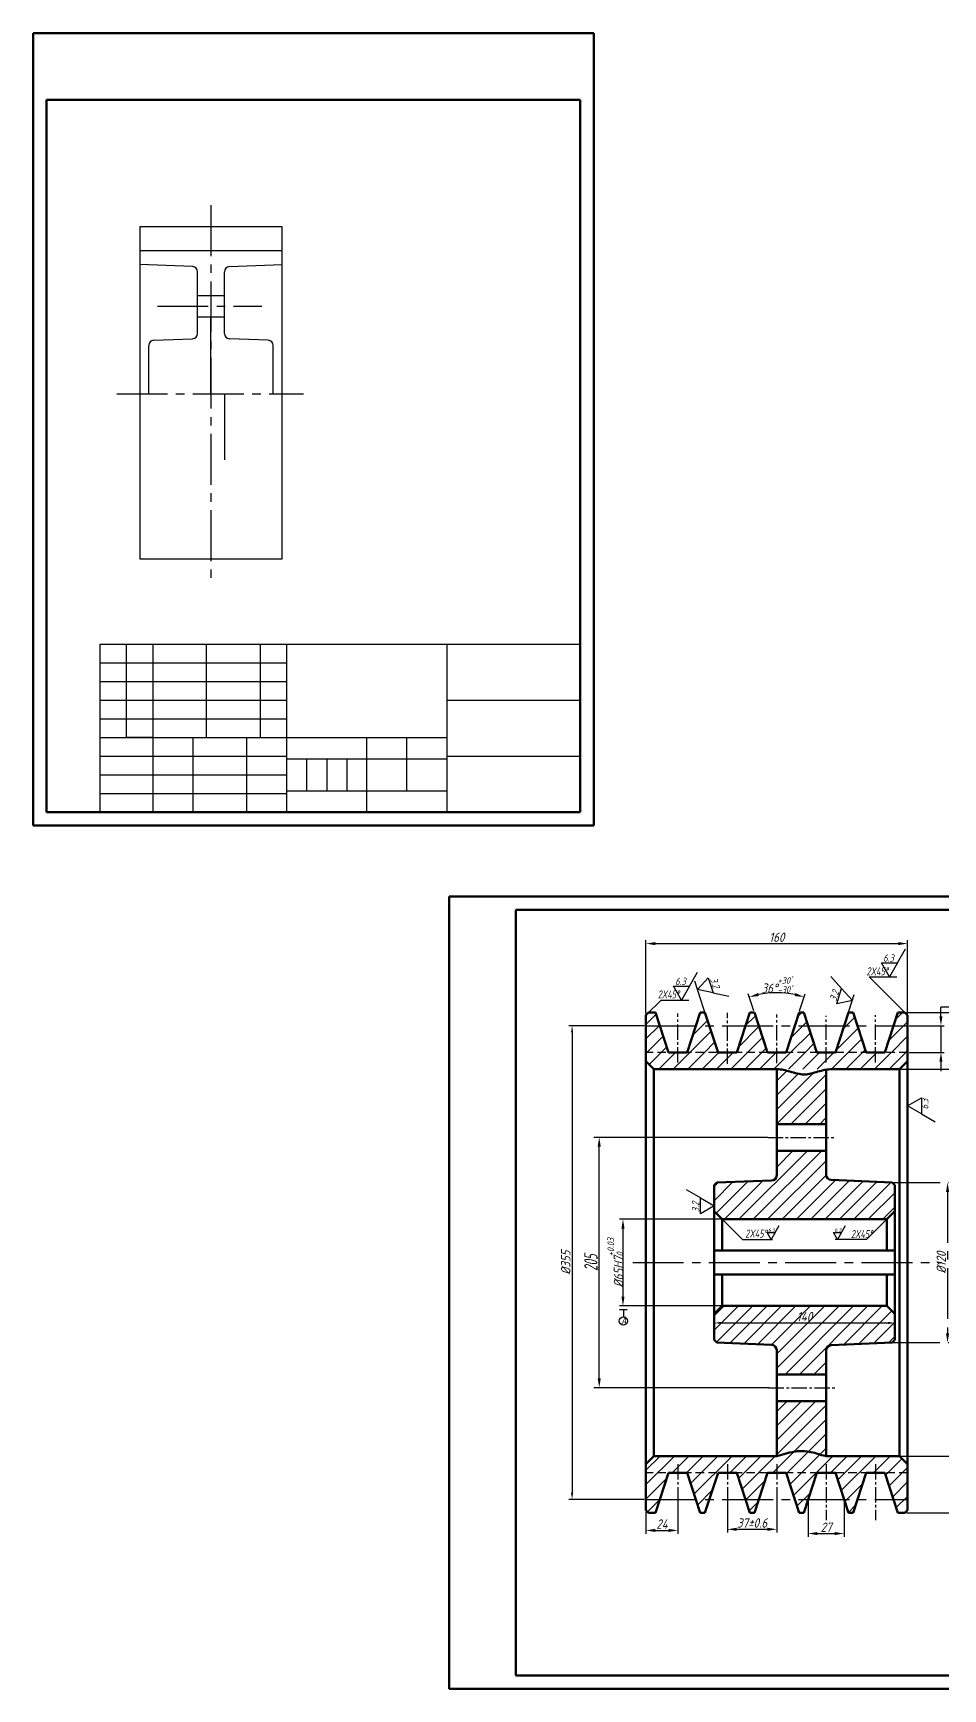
# Model space of a CAD drawing. Header units: millimetres. Extents: x 5602970 to 5603820, y 2495801 to 2496422.
# Drawn here: x 5602970 to 5603311, y 2495801 to 2496422 of the extents above; entities that cross this region are included whole.
import ezdxf

# ---------------------------------------------------------------- set-up
doc = ezdxf.new("R2010")
doc.units = ezdxf.units.MM
doc.linetypes.add('CENTER2', pattern=[28.575, 19.05, -3.175, 3.175, -3.175])
doc.linetypes.add('HIDDEN2', pattern=[4.7625, 3.175, -1.5875])
for name, color, linetype in [('中心线', 7, 'CENTER2'), ('图层1', 7, 'HIDDEN2'), ('点画线', 7, 'CENTER2'), ('细实线', 7, 'Continuous')]:
    doc.layers.add(name, color=color, linetype=linetype)
doc.layers.add('粗实线', color=7, linetype='Continuous', lineweight=50)
doc.styles.get("Standard").update_dxf_attribs({"font": 'arial.ttf'})
doc.styles.add('字母和数字', font='gbeitc.shx', dxfattribs={"width": 0.7, "height": 3})
doc.styles.add('工程字画图', font='gbeitc.shx', dxfattribs={"height": 3.5})
doc.styles.add('数字', font='gbeitc.shx')
doc.dimstyles.new('ISO-25', dxfattribs={"dimtxt": 2.5, "dimasz": 2.5, "dimexe": 1.25, "dimexo": 0.625, "dimtad": 1, "dimtxsty": 'Standard', "dimcen": 2.5, "dimadec": 0, "dimazin": 0, "dimtfac": 1, "dimtmove": 0, "dimatfit": 3, "dimfxl": 1, "dimarcsym": 0})
doc.dimstyles.new('标注样式1', dxfattribs={"dimtxt": 3.5, "dimasz": 3.5, "dimexe": 1.25, "dimexo": 0.625, "dimtad": 1, "dimtoh": 1, "dimdsep": 46, "dimtxsty": '数字', "dimcen": 2.5, "dimadec": 0, "dimazin": 0, "dimtfac": 1, "dimtmove": 1, "dimatfit": 0, "dimfxl": 1, "dimarcsym": 0})
doc.dimstyles.new('直线', dxfattribs={"dimtxt": 5, "dimasz": 3.5, "dimexe": 2, "dimexo": 0, "dimtad": 1, "dimtxsty": '字母和数字', "dimcen": 2.5, "dimadec": 0, "dimazin": 0, "dimtfac": 1, "dimtmove": 0, "dimatfit": 3, "dimfxl": 1, "dimarcsym": 0})

# ---------------------------------------------------------------- blocks, each defined once
blk = doc.blocks.new('*D5')
at = {"layer": 'Defpoints', "color": 0, "transparency": 16777216}
for p in [(5603199.29, 2496049.99), (5603171.61, 2495872.49), (5603199.29, 2495872.49)]:
    blk.add_point(p, dxfattribs=at)
at = {"layer": '细实线', "color": 0, "lineweight": -2, "transparency": 16777216}
for p, q in [((5603198.66, 2496049.99), (5603170.36, 2496049.99)), ((5603171.61, 2496047.49), (5603171.61, 2495874.99)), ((5603198.66, 2495872.49), (5603170.36, 2495872.49))]:
    blk.add_line(p, q, dxfattribs=at)
at = {"layer": '细实线', "color": 0, "transparency": 16777216}
for points in [[(5603171.2, 2496047.49), (5603172.03, 2496047.49), (5603171.61, 2496049.99)], [(5603171.2, 2495874.99), (5603172.03, 2495874.99), (5603171.61, 2495872.49)]]:
    blk.add_solid(points, dxfattribs=at)
at = {"layer": '细实线', "color": 0, "transparency": 16777216, "insert": (5603169.24, 2495961.24), "char_height": 3.5, "attachment_point": 5, "rotation": 90, "style": '工程字画图'}
blk.add_mtext('%%C355', dxfattribs=at)
blk = doc.blocks.new('*D6')
at = {"layer": 'Defpoints', "color": 0, "transparency": 16777216}
for p in [(5603292.52, 2495938.61), (5603224.88, 2495932.24), (5603292.52, 2495932.24)]:
    blk.add_point(p, dxfattribs=at)
at = {"layer": '细实线', "color": 0, "lineweight": -2, "transparency": 16777216}
for p, q in [((5603224.88, 2495932.86), (5603224.88, 2495939.86)), ((5603292.52, 2495932.86), (5603292.52, 2495939.86)), ((5603227.38, 2495938.61), (5603290.02, 2495938.61))]:
    blk.add_line(p, q, dxfattribs=at)
at = {"layer": '细实线', "color": 0, "transparency": 16777216}
for points in [[(5603227.38, 2495939.03), (5603227.38, 2495938.2), (5603224.88, 2495938.61)], [(5603290.02, 2495939.03), (5603290.02, 2495938.2), (5603292.52, 2495938.61)]]:
    blk.add_solid(points, dxfattribs=at)
at = {"layer": '细实线', "color": 0, "transparency": 16777216, "insert": (5603258.7, 2495940.99), "char_height": 3.5, "attachment_point": 5, "style": '工程字画图'}
blk.add_mtext('140', dxfattribs=at)
blk = doc.blocks.new('*D7')
at = {"layer": 'Defpoints', "color": 0, "transparency": 16777216}
for p in [(5603211.29, 2495872.49), (5603199.29, 2495868.49), (5603211.29, 2495860.86)]:
    blk.add_point(p, dxfattribs=at)
at = {"layer": '中心线', "color": 0, "lineweight": -2, "transparency": 16777216}
for p, q in [((5603211.29, 2495871.86), (5603211.29, 2495859.61)), ((5603199.29, 2495867.86), (5603199.29, 2495859.61)), ((5603202.79, 2495860.86), (5603207.79, 2495860.86))]:
    blk.add_line(p, q, dxfattribs=at)
at = {"layer": '中心线', "color": 0, "transparency": 16777216}
for points in [[(5603202.79, 2495861.44), (5603202.79, 2495860.28), (5603199.29, 2495860.86)], [(5603207.79, 2495861.44), (5603207.79, 2495860.28), (5603211.29, 2495860.86)]]:
    blk.add_solid(points, dxfattribs=at)
at = {"layer": '中心线', "color": 0, "transparency": 16777216, "insert": (5603205.29, 2495863.24), "char_height": 3.5, "attachment_point": 5, "style": '数字'}
blk.add_mtext('24', dxfattribs=at)
blk = doc.blocks.new('*D8')
at = {"layer": 'Defpoints', "color": 0, "transparency": 16777216}
for p in [(5603229.79, 2495872.49), (5603248.29, 2495872.49), (5603248.29, 2495861.27)]:
    blk.add_point(p, dxfattribs=at)
at = {"layer": '中心线', "color": 0, "lineweight": -2, "transparency": 16777216}
for p, q in [((5603229.79, 2495871.86), (5603229.79, 2495860.02)), ((5603248.29, 2495871.86), (5603248.29, 2495860.02)), ((5603233.29, 2495861.27), (5603244.79, 2495861.27))]:
    blk.add_line(p, q, dxfattribs=at)
at = {"layer": '中心线', "color": 0, "transparency": 16777216}
for points in [[(5603233.29, 2495861.86), (5603233.29, 2495860.69), (5603229.79, 2495861.27)], [(5603244.79, 2495861.86), (5603244.79, 2495860.69), (5603248.29, 2495861.27)]]:
    blk.add_solid(points, dxfattribs=at)
at = {"layer": '中心线', "color": 0, "transparency": 16777216, "insert": (5603239.04, 2495863.65), "char_height": 3.5, "attachment_point": 5, "style": '数字'}
blk.add_mtext('37±0.6', dxfattribs=at)
blk = doc.blocks.new('*D9')
at = {"layer": 'Defpoints', "color": 0, "transparency": 16777216}
for p in [(5603260.04, 2495872.49), (5603273.54, 2495872.49), (5603273.54, 2495859.68)]:
    blk.add_point(p, dxfattribs=at)
at = {"layer": '中心线', "color": 0, "lineweight": -2, "transparency": 16777216}
for p, q in [((5603260.04, 2495871.86), (5603260.04, 2495858.43)), ((5603273.54, 2495871.86), (5603273.54, 2495858.43)), ((5603263.54, 2495859.68), (5603270.04, 2495859.68))]:
    blk.add_line(p, q, dxfattribs=at)
at = {"layer": '中心线', "color": 0, "transparency": 16777216}
for points in [[(5603263.54, 2495860.27), (5603263.54, 2495859.1), (5603260.04, 2495859.68)], [(5603270.04, 2495860.27), (5603270.04, 2495859.1), (5603273.54, 2495859.68)]]:
    blk.add_solid(points, dxfattribs=at)
at = {"layer": '中心线', "color": 0, "transparency": 16777216, "insert": (5603266.79, 2495862.06), "char_height": 3.5, "attachment_point": 5, "style": '数字'}
blk.add_mtext('27', dxfattribs=at)
blk = doc.blocks.new('*D10')
at = {"layer": 'Defpoints', "color": 0, "transparency": 16777216}
for p in [(5603232.84, 2495977.49), (5603190.68, 2495944.99), (5603231.34, 2495944.99)]:
    blk.add_point(p, dxfattribs=at)
at = {"layer": '细实线', "color": 0, "lineweight": -2, "transparency": 16777216}
for p, q in [((5603232.22, 2495977.49), (5603189.43, 2495977.49)), ((5603190.68, 2495973.99), (5603190.68, 2495948.49)), ((5603230.72, 2495944.99), (5603189.43, 2495944.99))]:
    blk.add_line(p, q, dxfattribs=at)
at = {"layer": '细实线', "color": 0, "transparency": 16777216}
for points in [[(5603190.1, 2495973.99), (5603191.27, 2495973.99), (5603190.68, 2495977.49)], [(5603190.1, 2495948.49), (5603191.27, 2495948.49), (5603190.68, 2495944.99)]]:
    blk.add_solid(points, dxfattribs=at)
at = {"layer": '细实线', "color": 0, "transparency": 16777216, "insert": (5603187.81, 2495961.24), "char_height": 3.5, "attachment_point": 5, "rotation": 90, "style": '工程字画图'}
blk.add_mtext('%%C65H7{\\H0.7x;\\S+0.03^ 0;}', dxfattribs=at)
blk = doc.blocks.new('*D11')
at = {"layer": 'Defpoints', "color": 0, "transparency": 16777216}
for p in [(5603289.82, 2495991.24), (5603289.71, 2495931.24), (5603312.29, 2495931.24)]:
    blk.add_point(p, dxfattribs=at)
at = {"layer": '中心线', "color": 0, "lineweight": -2, "transparency": 16777216}
for p, q in [((5603290.44, 2495991.24), (5603313.54, 2495991.24)), ((5603312.29, 2495987.74), (5603312.29, 2495934.74)), ((5603290.33, 2495931.24), (5603313.54, 2495931.24))]:
    blk.add_line(p, q, dxfattribs=at)
at = {"layer": '中心线', "color": 0, "transparency": 16777216}
for points in [[(5603311.71, 2495987.74), (5603312.88, 2495987.74), (5603312.29, 2495991.24)], [(5603311.71, 2495934.74), (5603312.88, 2495934.74), (5603312.29, 2495931.24)]]:
    blk.add_solid(points, dxfattribs=at)
at = {"layer": '中心线', "color": 0, "transparency": 16777216, "insert": (5603309.92, 2495961.24), "char_height": 3.5, "attachment_point": 5, "rotation": 90, "style": '数字'}
blk.add_mtext('%%C120', dxfattribs=at)
blk = doc.blocks.new('*D12')
at = {"layer": 'Defpoints', "color": 0, "transparency": 16777216}
for p in [(5603293.24, 2496033.74), (5603323.49, 2496033.74), (5603291.01, 2495888.74)]:
    blk.add_point(p, dxfattribs=at)
at = {"layer": '细实线', "color": 0, "lineweight": -2, "transparency": 16777216}
for p, q in [((5603293.86, 2496033.74), (5603324.74, 2496033.74)), ((5603323.49, 2495892.24), (5603323.49, 2496030.24)), ((5603291.63, 2495888.74), (5603324.74, 2495888.74))]:
    blk.add_line(p, q, dxfattribs=at)
at = {"layer": '细实线', "color": 0, "transparency": 16777216}
for points in [[(5603322.91, 2496030.24), (5603324.08, 2496030.24), (5603323.49, 2496033.74)], [(5603322.91, 2495892.24), (5603324.08, 2495892.24), (5603323.49, 2495888.74)]]:
    blk.add_solid(points, dxfattribs=at)
at = {"layer": '细实线', "color": 0, "transparency": 16777216, "insert": (5603321.12, 2495961.24), "char_height": 3.5, "attachment_point": 5, "rotation": 90, "style": '数字'}
blk.add_mtext('%%C291', dxfattribs=at)
blk = doc.blocks.new('*D13')
at = {"layer": 'Defpoints', "color": 0, "transparency": 16777216}
for p in [(5603296.29, 2496054.99), (5603296.29, 2495867.49), (5603337.07, 2495867.49)]:
    blk.add_point(p, dxfattribs=at)
at = {"layer": '细实线', "color": 0, "lineweight": -2, "transparency": 16777216}
for p, q in [((5603296.91, 2496054.99), (5603338.32, 2496054.99)), ((5603337.07, 2496051.49), (5603337.07, 2495870.99)), ((5603296.91, 2495867.49), (5603338.32, 2495867.49))]:
    blk.add_line(p, q, dxfattribs=at)
at = {"layer": '细实线', "color": 0, "transparency": 16777216}
for points in [[(5603336.49, 2496051.49), (5603337.65, 2496051.49), (5603337.07, 2496054.99)], [(5603336.49, 2495870.99), (5603337.65, 2495870.99), (5603337.07, 2495867.49)]]:
    blk.add_solid(points, dxfattribs=at)
at = {"layer": '细实线', "color": 0, "transparency": 16777216, "insert": (5603334.69, 2495961.24), "char_height": 3.5, "attachment_point": 5, "rotation": 90, "style": '数字'}
blk.add_mtext('%%C373', dxfattribs=at)
blk = doc.blocks.new('*D14')
at = {"layer": 'Defpoints', "color": 0, "transparency": 16777216}
for p in [(5603297.29, 2496080.79), (5603199.29, 2496053.99), (5603297.29, 2496053.99)]:
    blk.add_point(p, dxfattribs=at)
at = {"layer": '细实线', "color": 0, "lineweight": -2, "transparency": 16777216}
for p, q in [((5603199.29, 2496054.61), (5603199.29, 2496082.04)), ((5603202.79, 2496080.79), (5603293.79, 2496080.79)), ((5603297.29, 2496054.61), (5603297.29, 2496082.04))]:
    blk.add_line(p, q, dxfattribs=at)
at = {"layer": '细实线', "color": 0, "transparency": 16777216}
for points in [[(5603202.79, 2496081.37), (5603202.79, 2496080.21), (5603199.29, 2496080.79)], [(5603293.79, 2496081.37), (5603293.79, 2496080.21), (5603297.29, 2496080.79)]]:
    blk.add_solid(points, dxfattribs=at)
at = {"layer": '细实线', "color": 0, "transparency": 16777216, "insert": (5603248.29, 2496083.17), "char_height": 3.5, "attachment_point": 5, "style": '数字'}
blk.add_mtext('160', dxfattribs=at)
blk = doc.blocks.new('*D15')
at = {"layer": 'Defpoints', "color": 0, "transparency": 16777216}
for p in [(5603244.82, 2496062.22), (5603239.91, 2496054.99), (5603256.66, 2496054.99), (5603244.79, 2496039.99), (5603251.79, 2496039.99)]:
    blk.add_point(p, dxfattribs=at)
at = {"layer": '细实线', "color": 0, "lineweight": -2, "transparency": 16777216}
for p, q in [((5603239.72, 2496055.58), (5603237.65, 2496061.97)), ((5603256.86, 2496055.58), (5603258.93, 2496061.97))]:
    blk.add_line(p, q, dxfattribs=at)
blk.add_arc((5603248.29, 2496029.21), 33.19, 78.04714, 101.95286, dxfattribs=at)
at = {"layer": '细实线', "color": 0, "transparency": 16777216}
for points in [[(5603241.56, 2496061.12), (5603241.26, 2496062.25), (5603238.03, 2496060.78)], [(5603255.31, 2496062.25), (5603255.01, 2496061.12), (5603258.54, 2496060.78)]]:
    blk.add_solid(points, dxfattribs=at)
at = {"layer": '细实线', "color": 0, "transparency": 16777216, "insert": (5603248.29, 2496065.28), "char_height": 3.5, "attachment_point": 5, "style": '数字'}
blk.add_mtext("36°{\\H0.7x;\\S+30'^ -30';}", dxfattribs=at)
blk = doc.blocks.new('*D16')
at = {"layer": 'Defpoints', "color": 0, "transparency": 16777216}
for p in [(5603297.29, 2496049.99), (5603297.29, 2496039.99), (5603309.81, 2496039.99)]:
    blk.add_point(p, dxfattribs=at)
at = {"layer": '细实线', "color": 0, "lineweight": -2, "transparency": 16777216}
for p, q in [((5603309.81, 2496053.49), (5603309.81, 2496056.99)), ((5603318.21, 2496056.99), (5603309.81, 2496056.99)), ((5603297.91, 2496049.99), (5603311.06, 2496049.99)), ((5603309.81, 2496049.99), (5603309.81, 2496039.99)), ((5603297.91, 2496039.99), (5603311.06, 2496039.99)), ((5603309.81, 2496036.49), (5603309.81, 2496032.99))]:
    blk.add_line(p, q, dxfattribs=at)
at = {"layer": '细实线', "color": 0, "transparency": 16777216}
for points in [[(5603309.23, 2496053.49), (5603310.39, 2496053.49), (5603309.81, 2496049.99)], [(5603309.23, 2496036.49), (5603310.39, 2496036.49), (5603309.81, 2496039.99)]]:
    blk.add_solid(points, dxfattribs=at)
at = {"layer": '细实线', "color": 0, "transparency": 16777216, "insert": (5603315.76, 2496059.36), "char_height": 3.5, "attachment_point": 5, "style": '数字'}
blk.add_mtext('20', dxfattribs=at)
blk = doc.blocks.new('*D22')
at = {"layer": 'Defpoints', "color": 0, "transparency": 16777216}
for p in [(5603181.79, 2496008.14), (5603244.92, 2496008.14), (5603245.27, 2495914.34)]:
    blk.add_point(p, dxfattribs=at)
at = {"layer": '细实线', "color": 0, "lineweight": -2, "transparency": 16777216}
for p, q in [((5603244.92, 2496008.14), (5603179.79, 2496008.14)), ((5603181.79, 2495917.84), (5603181.79, 2496004.64)), ((5603245.27, 2495914.34), (5603179.79, 2495914.34))]:
    blk.add_line(p, q, dxfattribs=at)
at = {"layer": '细实线', "color": 0, "transparency": 16777216}
for points in [[(5603181.2, 2496004.64), (5603182.37, 2496004.64), (5603181.79, 2496008.14)], [(5603181.2, 2495917.84), (5603182.37, 2495917.84), (5603181.79, 2495914.34)]]:
    blk.add_solid(points, dxfattribs=at)
at = {"layer": '细实线', "color": 0, "transparency": 16777216, "insert": (5603178.66, 2495961.24), "char_height": 3, "attachment_point": 5, "rotation": 90, "style": '字母和数字'}
blk.add_mtext('{\\H1.66667x;205}', dxfattribs=at)

msp = doc.modelspace()

# ---------------------------------------------------------------- hatches: boundary and pattern name
at = {"layer": '细实线'}
h = msp.add_hatch(dxfattribs=at)
h.set_pattern_fill('ANSI31', color=256, scale=1.2)
h.paths.add_polyline_path([(5603204.539, 2496049.988), (5603199.289, 2496049.988), (5603199.289, 2496039.988), (5603207.787, 2496039.988)])
h.paths.add_polyline_path([(5603223.039, 2496049.988), (5603218.039, 2496049.988), (5603214.79, 2496039.988), (5603226.287, 2496039.988)])
h.paths.add_polyline_path([(5603241.539, 2496049.988), (5603236.539, 2496049.988), (5603233.29, 2496039.988), (5603244.787, 2496039.988)])
h.paths.add_polyline_path([(5603260.039, 2496049.988), (5603255.039, 2496049.988), (5603251.79, 2496039.988), (5603263.287, 2496039.988)])
h.paths.add_polyline_path([(5603278.539, 2496049.988), (5603273.539, 2496049.988), (5603270.29, 2496039.988), (5603281.787, 2496039.988)])
h.paths.add_polyline_path([(5603297.289, 2496049.988), (5603292.039, 2496049.988), (5603288.79, 2496039.988), (5603297.289, 2496039.988)])
h.paths.add_polyline_path([(5603297.289, 2496053.988), (5603296.289, 2496054.988), (5603293.663, 2496054.988), (5603292.039, 2496049.988), (5603297.289, 2496049.988)])
h.paths.add_polyline_path([(5603276.914, 2496054.988), (5603275.163, 2496054.988), (5603273.539, 2496049.988), (5603278.539, 2496049.988)])
h.paths.add_polyline_path([(5603258.414, 2496054.988), (5603256.663, 2496054.988), (5603255.039, 2496049.988), (5603260.039, 2496049.988)])
h.paths.add_polyline_path([(5603239.914, 2496054.988), (5603238.163, 2496054.988), (5603236.539, 2496049.988), (5603241.539, 2496049.988)])
h.paths.add_polyline_path([(5603221.414, 2496054.988), (5603219.663, 2496054.988), (5603218.039, 2496049.988), (5603223.039, 2496049.988)])
h.paths.add_polyline_path([(5603202.914, 2496054.988), (5603200.289, 2496054.988), (5603199.289, 2496053.988), (5603199.289, 2496049.988), (5603204.539, 2496049.988)])
h = msp.add_hatch(dxfattribs=at)
h.set_pattern_fill('ANSI31', color=256, scale=1.2)
edge = h.paths.add_edge_path()
edge.add_line((5603199.289, 2496039.988), (5603199.289, 2496036.738))
edge.add_line((5603199.289, 2496036.738), (5603202.289, 2496033.738))
edge.add_line((5603202.289, 2496033.738), (5603239.044, 2496033.738))
edge.add_line((5603239.044, 2496033.738), (5603247.112, 2496033.738))
edge.add_spline(control_points=[(5603247.112, 2496033.738), (5603247.505, 2496033.744), (5603249.58, 2496033.777), (5603253.395, 2496032.852), (5603258.547, 2496031.134), (5603263.784, 2496032.955), (5603267.241, 2496033.695), (5603269.048, 2496033.732), (5603269.048, 2496033.732)], knot_values=[0, 0, 0, 0, 1.1770065, 6.2145415, 11.7489677, 16.8931521, 22.3230903, 22.3230903, 22.3230903, 22.3230903, 22.3230903], degree=3, periodic=0)
edge.add_line((5603248.153, 2496033.738), (5603248.289, 2496033.738))
edge.add_line((5603248.289, 2496033.738), (5603248.289, 2496033.736))
edge.add_spline(control_points=[(5603247.112, 2496033.738), (5603247.505, 2496033.744), (5603249.58, 2496033.777), (5603253.395, 2496032.852), (5603258.547, 2496031.134), (5603263.784, 2496032.955), (5603267.241, 2496033.695), (5603269.048, 2496033.732), (5603269.048, 2496033.732)], knot_values=[0, 0, 0, 0, 1.1770065, 6.2145415, 11.7489677, 16.8931521, 22.3230903, 22.3230903, 22.3230903, 22.3230903, 22.3230903], degree=3, periodic=0)
edge.add_spline(control_points=[(5603269.048, 2496033.732), (5603269.341, 2496033.738), (5603269.634, 2496033.735), (5603269.928, 2496033.732)], knot_values=[22.3230903, 22.3230903, 22.3230903, 22.3230903, 23.2030849, 23.2030849, 23.2030849, 23.2030849], degree=3, periodic=0)
edge.add_line((5603269.928, 2496033.732), (5603294.283, 2496033.732))
edge.add_line((5603294.283, 2496033.732), (5603297.289, 2496036.738))
edge.add_line((5603297.289, 2496036.738), (5603297.289, 2496039.988))
edge.add_line((5603297.289, 2496039.988), (5603199.289, 2496039.988))
edge = h.paths.add_edge_path()
edge.add_spline(control_points=[(5603269.928, 2496033.732), (5603269.634, 2496033.735), (5603267.529, 2496033.756), (5603263.784, 2496032.955), (5603258.547, 2496031.134), (5603253.395, 2496032.852), (5603249.58, 2496033.777), (5603247.505, 2496033.744), (5603247.112, 2496033.738)], knot_values=[0, 0, 0, 0, 0.8799946, 6.3099327, 11.4541172, 16.9885434, 22.0260783, 23.2030849, 23.2030849, 23.2030849, 23.2030849], degree=3, periodic=0)
edge.add_line((5603248.289, 2496033.735), (5603248.289, 2496013.141))
edge.add_line((5603248.289, 2496013.141), (5603266.789, 2496013.141))
edge.add_line((5603266.789, 2496013.141), (5603266.789, 2496033.518))
h.paths.add_polyline_path([(5603292.523, 2495990.238), (5603291.523, 2495991.238), (5603268.709, 2495992.245, -0.4025551), (5603266.789, 2495994.243), (5603266.789, 2496003.141), (5603248.289, 2496003.141), (5603248.289, 2495993.942, -0.4041638), (5603246.357, 2495991.943), (5603225.881, 2495991.238), (5603224.881, 2495990.238), (5603224.881, 2495980.488), (5603227.881, 2495977.488), (5603289.523, 2495977.488), (5603292.523, 2495980.488)])
edge = h.paths.add_edge_path()
edge.add_line((5603266.789, 2495909.336), (5603248.289, 2495909.336))
edge.add_line((5603248.289, 2495909.336), (5603248.289, 2495888.743))
edge.add_spline(control_points=[(5603248.289, 2495888.743), (5603249.497, 2495888.875), (5603252.479, 2495890.041), (5603257.537, 2495890.894), (5603262.601, 2495890.065), (5603265.575, 2495888.841), (5603266.789, 2495888.744)], knot_values=[2.2678101, 2.2678101, 2.2678101, 2.2678101, 5.9493581, 11.7100192, 17.4706804, 21.1517882, 21.1517882, 21.1517882, 21.1517882], degree=3, periodic=0)
edge.add_line((5603266.789, 2495888.744), (5603266.789, 2495909.336))
h.paths.add_polyline_path([(5603292.523, 2495941.988), (5603289.523, 2495944.988), (5603227.881, 2495944.988), (5603224.881, 2495941.988), (5603224.881, 2495932.238), (5603225.881, 2495931.238), (5603246.366, 2495930.442, -0.402887), (5603248.289, 2495928.444), (5603248.289, 2495919.336), (5603266.789, 2495919.336), (5603266.789, 2495928.233, -0.40016), (5603268.692, 2495930.231), (5603291.523, 2495931.238), (5603292.523, 2495932.238)])
h.paths.add_polyline_path([(5603255.421, 2495938.509), (5603261.983, 2495938.509), (5603261.983, 2495942.884), (5603255.421, 2495942.884)], flags=24)
h = msp.add_hatch(dxfattribs=at)
h.set_pattern_fill('ANSI31', color=256, scale=1.2)
edge = h.paths.add_edge_path()
edge.add_line((5603294.289, 2495888.739), (5603268.192, 2495888.745))
edge.add_spline(control_points=[(5603268.192, 2495888.745), (5603267.721, 2495888.726), (5603266.017, 2495888.659), (5603262.601, 2495890.065), (5603257.537, 2495890.894), (5603252.479, 2495890.041), (5603249.497, 2495888.875), (5603248.289, 2495888.743)], knot_values=[2.2678101, 2.2678101, 2.2678101, 2.2678101, 3.6708525, 7.3519604, 13.1126215, 18.8732827, 22.5548307, 22.5548307, 22.5548307, 22.5548307], degree=3, periodic=0)
edge.add_spline(control_points=[(5603248.289, 2495888.743), (5603248.289, 2495888.743), (5603247.97, 2495888.708), (5603247.649, 2495888.695), (5603247.326, 2495888.695)], knot_values=[1.2981624, 1.2981624, 1.2981624, 1.2981624, 1.2981627, 2.2678101, 2.2678101, 2.2678101, 2.2678101], degree=3, periodic=0)
edge.add_line((5603247.326, 2495888.695), (5603202.287, 2495888.736))
edge.add_line((5603202.287, 2495888.736), (5603199.289, 2495885.738))
edge.add_line((5603199.289, 2495885.738), (5603199.289, 2495882.488))
edge.add_line((5603199.289, 2495882.488), (5603297.289, 2495882.488))
edge.add_line((5603297.289, 2495882.488), (5603297.289, 2495885.739))
edge.add_line((5603297.289, 2495885.739), (5603294.289, 2495888.739))
h.paths.add_polyline_path([(5603207.787, 2495882.488), (5603199.289, 2495882.488), (5603199.289, 2495872.488), (5603204.539, 2495872.488)])
h.paths.add_polyline_path([(5603204.539, 2495872.488), (5603199.289, 2495872.488), (5603199.289, 2495868.488), (5603200.289, 2495867.488), (5603202.914, 2495867.488)])
h.paths.add_polyline_path([(5603226.287, 2495882.488), (5603214.79, 2495882.488), (5603218.039, 2495872.488), (5603223.039, 2495872.488)])
h.paths.add_polyline_path([(5603223.039, 2495872.488), (5603218.039, 2495872.488), (5603219.663, 2495867.488), (5603221.414, 2495867.488)])
h.paths.add_polyline_path([(5603244.787, 2495882.488), (5603233.29, 2495882.488), (5603236.539, 2495872.488), (5603241.539, 2495872.488)])
h.paths.add_polyline_path([(5603241.539, 2495872.488), (5603236.539, 2495872.488), (5603238.163, 2495867.488), (5603239.914, 2495867.488)])
h.paths.add_polyline_path([(5603263.287, 2495882.488), (5603251.79, 2495882.488), (5603255.039, 2495872.488), (5603260.039, 2495872.488)])
h.paths.add_polyline_path([(5603260.039, 2495872.488), (5603255.039, 2495872.488), (5603256.663, 2495867.488), (5603258.414, 2495867.488)])
h.paths.add_polyline_path([(5603281.787, 2495882.488), (5603270.29, 2495882.488), (5603273.539, 2495872.488), (5603278.539, 2495872.488)])
h.paths.add_polyline_path([(5603278.539, 2495872.488), (5603273.539, 2495872.488), (5603275.163, 2495867.488), (5603276.914, 2495867.488)])
h.paths.add_polyline_path([(5603297.289, 2495882.488), (5603288.79, 2495882.488), (5603292.039, 2495872.488), (5603297.289, 2495872.488)])
h.paths.add_polyline_path([(5603297.289, 2495872.488), (5603292.039, 2495872.488), (5603293.663, 2495867.488), (5603296.289, 2495867.488), (5603297.289, 2495868.488)])

# ---------------------------------------------------------------- linework, layer by layer
at = {"layer": '中心线'}
for p, q in [((5603199.289, 2496049.988), (5603297.289, 2496049.988)), ((5603259.881, 2495992.738), (5603259.881, 2495992.738)), ((5603194.336, 2495961.238), (5603310.113, 2495961.238)), ((5603199.289, 2495872.488), (5603297.289, 2495872.488))]:
    msp.add_line(p, q, dxfattribs=at)
at = {"layer": '图层1'}
for p, q in [((5603297.289, 2496039.988), (5603199.289, 2496039.988)), ((5603297.289, 2495882.488), (5603199.289, 2495882.488))]:
    msp.add_line(p, q, dxfattribs=at)
at = {"layer": '点画线'}
for p, q in [((5603036.341, 2496357.523), (5603036.341, 2496216.142)), ((5603016.255, 2496319.737), (5603055.366, 2496319.737)), ((5603001.004, 2496286.833), (5603071.023, 2496286.833))]:
    msp.add_line(p, q, dxfattribs=at)
at = {"layer": '点画线', "ltscale": 0.3}
for p, q in [((5603211.289, 2496036.2), (5603211.289, 2496054.649)), ((5603229.789, 2496035.718), (5603229.789, 2496054.903)), ((5603248.289, 2496035.959), (5603248.289, 2496054.267)), ((5603266.789, 2496036.2), (5603266.789, 2496053.758)), ((5603285.289, 2496036.2), (5603285.289, 2496054.013)), ((5603244.924, 2496008.141), (5603269.991, 2496008.141)), ((5603245.266, 2495914.336), (5603270.018, 2495914.336)), ((5603211.289, 2495885.67), (5603211.289, 2495864.729)), ((5603229.789, 2495885.67), (5603229.789, 2495864.729)), ((5603248.289, 2495885.67), (5603248.289, 2495864.729)), ((5603266.789, 2495885.67), (5603266.789, 2495864.729)), ((5603285.289, 2495885.67), (5603285.289, 2495864.729))]:
    msp.add_line(p, q, dxfattribs=at)
at = {"layer": '粗实线'}
for p, q in [((5603179.706, 2496422.026), (5602969.706, 2496422.026)), ((5602969.706, 2496422.026), (5602969.706, 2496125.026)), ((5603179.706, 2496125.026), (5603179.706, 2496422.026)), ((5603174.706, 2496397.026), (5602974.706, 2496397.026)), ((5602974.706, 2496397.026), (5602974.706, 2496130.026)), ((5603174.706, 2496130.026), (5603174.706, 2496397.026)), ((5602974.706, 2496130.026), (5603174.706, 2496130.026)), ((5602969.706, 2496125.026), (5603179.706, 2496125.026)), ((5603545.572, 2496098.468), (5603125.572, 2496098.468)), ((5603125.572, 2496098.468), (5603125.572, 2495801.468)), ((5603150.572, 2496093.468), (5603150.572, 2495806.468)), ((5603540.572, 2496093.468), (5603150.572, 2496093.468)), ((5603200.289, 2496054.988), (5603199.289, 2496053.988)), ((5603199.289, 2496053.988), (5603199.289, 2495868.488)), ((5603200.289, 2496054.988), (5603202.914, 2496054.988)), ((5603207.787, 2496039.988), (5603202.914, 2496054.988)), ((5603214.79, 2496039.988), (5603219.663, 2496054.988)), ((5603219.663, 2496054.988), (5603221.414, 2496054.988)), ((5603226.287, 2496039.988), (5603221.414, 2496054.988)), ((5603233.29, 2496039.988), (5603238.163, 2496054.988)), ((5603238.163, 2496054.988), (5603239.914, 2496054.988)), ((5603244.787, 2496039.988), (5603239.914, 2496054.988)), ((5603251.79, 2496039.988), (5603256.663, 2496054.988)), ((5603256.663, 2496054.988), (5603258.414, 2496054.988)), ((5603263.287, 2496039.988), (5603258.414, 2496054.988)), ((5603270.29, 2496039.988), (5603275.163, 2496054.988)), ((5603275.163, 2496054.988), (5603276.914, 2496054.988)), ((5603281.787, 2496039.988), (5603276.914, 2496054.988)), ((5603288.79, 2496039.988), (5603293.663, 2496054.988)), ((5603293.663, 2496054.988), (5603296.289, 2496054.988)), ((5603296.289, 2496054.988), (5603297.289, 2496053.988)), ((5603297.289, 2496053.988), (5603297.289, 2495868.488)), ((5603207.787, 2496039.988), (5603214.79, 2496039.988)), ((5603226.287, 2496039.988), (5603233.29, 2496039.988)), ((5603244.787, 2496039.988), (5603251.79, 2496039.988)), ((5603263.287, 2496039.988), (5603270.29, 2496039.988)), ((5603281.787, 2496039.988), (5603288.79, 2496039.988)), ((5603202.289, 2496033.738), (5603199.289, 2496036.738)), ((5603239.044, 2496033.738), (5603202.289, 2496033.738)), ((5603202.289, 2496033.738), (5603202.289, 2495888.738)), ((5603239.044, 2496033.738), (5603248.289, 2496033.738)), ((5603248.289, 2496033.738), (5603248.289, 2495993.942)), ((5603266.789, 2496033.52), (5603266.789, 2495994.243)), ((5603294.289, 2496033.732), (5603269.048, 2496033.732)), ((5603294.289, 2496033.738), (5603297.289, 2496036.738)), ((5603294.289, 2496033.738), (5603294.289, 2495888.738)), ((5603248.289, 2496013.141), (5603266.789, 2496013.141)), ((5603248.289, 2496003.141), (5603266.789, 2496003.141)), ((5603224.881, 2495990.238), (5603225.881, 2495991.238)), ((5603224.881, 2495990.238), (5603224.881, 2495978.488)), ((5603246.357, 2495991.943), (5603225.881, 2495991.238)), ((5603291.523, 2495991.238), (5603268.709, 2495992.245)), ((5603291.523, 2495991.238), (5603292.523, 2495990.238)), ((5603292.523, 2495978.488), (5603292.523, 2495990.238)), ((5603227.881, 2495977.488), (5603224.881, 2495980.488)), ((5603224.881, 2495978.488), (5603224.881, 2495944.988)), ((5603289.523, 2495977.488), (5603227.881, 2495977.488)), ((5603227.881, 2495977.488), (5603227.881, 2495965.738)), ((5603289.523, 2495977.488), (5603292.523, 2495980.488)), ((5603289.523, 2495977.488), (5603289.523, 2495965.738)), ((5603292.523, 2495978.488), (5603292.523, 2495944.988)), ((5603292.523, 2495965.738), (5603224.881, 2495965.738)), ((5603292.523, 2495956.738), (5603224.881, 2495956.738)), ((5603227.881, 2495944.988), (5603227.881, 2495956.738)), ((5603289.523, 2495944.988), (5603289.523, 2495956.738)), ((5603224.881, 2495944.988), (5603224.881, 2495932.238)), ((5603227.881, 2495944.988), (5603224.881, 2495941.988)), ((5603289.523, 2495944.988), (5603227.881, 2495944.988)), ((5603289.523, 2495944.988), (5603292.523, 2495941.988)), ((5603292.523, 2495944.988), (5603292.523, 2495932.238)), ((5603224.881, 2495932.238), (5603225.881, 2495931.238)), ((5603225.881, 2495931.238), (5603246.366, 2495930.442)), ((5603248.289, 2495888.738), (5603248.289, 2495928.444)), ((5603266.789, 2495888.744), (5603266.789, 2495928.233)), ((5603268.709, 2495930.231), (5603291.523, 2495931.238)), ((5603291.523, 2495931.238), (5603292.523, 2495932.238)), ((5603248.289, 2495919.336), (5603266.789, 2495919.336)), ((5603248.289, 2495909.336), (5603266.789, 2495909.336)), ((5603202.289, 2495888.738), (5603199.289, 2495885.738)), ((5603247.326, 2495888.695), (5603202.287, 2495888.736)), ((5603268.192, 2495888.745), (5603294.289, 2495888.739)), ((5603294.289, 2495888.739), (5603297.289, 2495885.739)), ((5603207.787, 2495882.488), (5603202.914, 2495867.488)), ((5603207.787, 2495882.488), (5603214.79, 2495882.488)), ((5603214.79, 2495882.488), (5603219.663, 2495867.488)), ((5603226.287, 2495882.488), (5603221.414, 2495867.488)), ((5603226.287, 2495882.488), (5603233.29, 2495882.488)), ((5603233.29, 2495882.488), (5603238.163, 2495867.488)), ((5603244.787, 2495882.488), (5603239.914, 2495867.488)), ((5603244.787, 2495882.488), (5603251.79, 2495882.488)), ((5603251.79, 2495882.488), (5603256.663, 2495867.488)), ((5603263.287, 2495882.488), (5603258.414, 2495867.488)), ((5603263.287, 2495882.488), (5603270.29, 2495882.488)), ((5603270.29, 2495882.488), (5603275.163, 2495867.488)), ((5603281.787, 2495882.488), (5603276.914, 2495867.488)), ((5603281.787, 2495882.488), (5603288.79, 2495882.488)), ((5603288.79, 2495882.488), (5603293.663, 2495867.488)), ((5603200.289, 2495867.488), (5603199.289, 2495868.488)), ((5603200.289, 2495867.488), (5603202.914, 2495867.488)), ((5603219.663, 2495867.488), (5603221.414, 2495867.488)), ((5603238.163, 2495867.488), (5603239.914, 2495867.488)), ((5603256.663, 2495867.488), (5603258.414, 2495867.488)), ((5603275.163, 2495867.488), (5603276.914, 2495867.488)), ((5603293.663, 2495867.488), (5603296.289, 2495867.488)), ((5603296.289, 2495867.488), (5603297.289, 2495868.488)), ((5603150.572, 2495806.468), (5603540.572, 2495806.468)), ((5603125.572, 2495801.468), (5603545.572, 2495801.468))]:
    msp.add_line(p, q, dxfattribs=at)
at = {"layer": '粗实线', "color": 0, "linetype": 'ByBlock', "lineweight": -3}
for p, q in [((5603293.492, 2496073.59), (5603296.492, 2496078.786)), ((5603215.559, 2496064.845), (5603218.559, 2496070.041)), ((5603290.492, 2496068.393), (5603287.492, 2496073.59)), ((5603287.492, 2496073.59), (5603293.492, 2496073.59)), ((5603293.492, 2496073.59), (5603290.492, 2496068.393)), ((5603212.559, 2496059.649), (5603209.559, 2496064.845)), ((5603209.559, 2496064.845), (5603215.559, 2496064.845)), ((5603215.559, 2496064.845), (5603212.559, 2496059.649)), ((5603218.632, 2496063.551), (5603222.647, 2496068.01)), ((5603224.501, 2496062.303), (5603218.632, 2496063.551)), ((5603222.647, 2496068.01), (5603224.501, 2496062.303)), ((5603272.609, 2496063.945), (5603268.594, 2496068.404)), ((5603270.755, 2496058.239), (5603272.609, 2496063.945)), ((5603272.609, 2496063.945), (5603276.624, 2496059.487)), ((5603224.501, 2496062.303), (5603230.37, 2496061.056)), ((5603276.624, 2496059.487), (5603270.755, 2496058.239)), ((5603297.289, 2496019.981), (5603302.485, 2496022.981)), ((5603302.485, 2496022.981), (5603302.485, 2496016.981)), ((5603302.485, 2496016.981), (5603297.289, 2496019.981)), ((5603302.485, 2496016.981), (5603307.681, 2496013.981)), ((5603219.685, 2495985.481), (5603214.489, 2495988.481)), ((5603219.685, 2495979.481), (5603219.685, 2495985.481)), ((5603219.685, 2495985.481), (5603224.881, 2495982.481)), ((5603224.881, 2495982.481), (5603219.685, 2495979.481)), ((5603246.231, 2495969.894), (5603244.731, 2495972.492)), ((5603244.731, 2495972.492), (5603247.731, 2495972.492)), ((5603247.731, 2495972.492), (5603246.231, 2495969.894)), ((5603247.731, 2495972.492), (5603249.231, 2495975.09)), ((5603271.105, 2495969.946), (5603269.605, 2495972.544)), ((5603269.605, 2495972.544), (5603272.605, 2495972.544)), ((5603272.605, 2495972.544), (5603271.105, 2495969.946)), ((5603272.605, 2495972.544), (5603274.105, 2495975.142))]:
    msp.add_line(p, q, dxfattribs=at)
at = {"layer": '粗实线'}
for centre, start, end in [((5603246.289, 2495993.942), 271.972901, 0), ((5603268.789, 2495994.243), 180, 267.71), ((5603246.289, 2495928.444), 0, 87.775449), ((5603268.789, 2495928.233), 92.29, 180)]:
    msp.add_arc(centre, 2, start, end, dxfattribs=at)
for points in [[(5603247.112, 2496033.738), (5603248.289, 2496033.738), (5603253.241, 2496032.818), (5603258.668, 2496031.729), (5603263.696, 2496032.815), (5603269.048, 2496033.732), (5603269.928, 2496033.732)], [(5603246.021, 2495888.743), (5603248.289, 2495888.743), (5603251.847, 2495889.688), (5603257.539, 2495890.575), (5603263.23, 2495889.688), (5603266.789, 2495888.744), (5603268.192, 2495888.745)]]:
    msp.add_spline(points, degree=3, dxfattribs=at)
at = {"layer": '细实线'}
for p, q in [((5603009.676, 2496349.375), (5603009.676, 2496225.045)), ((5603063.006, 2496349.375), (5603009.676, 2496349.375)), ((5603063.006, 2496225.045), (5603063.006, 2496349.375)), ((5603063.006, 2496340.375), (5603009.676, 2496340.375)), ((5602974.706, 2496275.026), (5602974.706, 2496335.026)), ((5603029.421, 2496334.543), (5603009.676, 2496335.333)), ((5603031.341, 2496309.487), (5603031.341, 2496332.545)), ((5603041.341, 2496309.487), (5603041.341, 2496332.545)), ((5603043.261, 2496334.543), (5603063.006, 2496335.333)), ((5603031.341, 2496319.737), (5603031.341, 2496323.737)), ((5603031.341, 2496323.737), (5603041.341, 2496323.737)), ((5603031.341, 2496315.737), (5603041.341, 2496315.737)), ((5603036.341, 2496286.833), (5603036.341, 2496315.333)), ((5603014.931, 2496306.909), (5603029.421, 2496307.489)), ((5603057.751, 2496306.909), (5603043.261, 2496307.489)), ((5603013.011, 2496286.833), (5603013.011, 2496304.911)), ((5603059.671, 2496286.833), (5603059.671, 2496304.911)), ((5603041.341, 2496286.833), (5603041.341, 2496262.098)), ((5603009.676, 2496225.045), (5603063.006, 2496225.045)), ((5602994.706, 2496193.026), (5603064.706, 2496193.026)), ((5602994.706, 2496193.026), (5602994.706, 2496130.026)), ((5603004.701, 2496158.026), (5603004.701, 2496193.026)), ((5603014.701, 2496158.026), (5603014.701, 2496193.026)), ((5603034.701, 2496158.026), (5603034.701, 2496193.026)), ((5603034.701, 2496193.026), (5603054.701, 2496193.026)), ((5603054.701, 2496193.026), (5603054.701, 2496158.026)), ((5603064.706, 2496130.026), (5603064.706, 2496193.026)), ((5603064.706, 2496193.026), (5603124.706, 2496193.026)), ((5603124.706, 2496193.026), (5603174.706, 2496193.026)), ((5603124.706, 2496193.026), (5603124.706, 2496130.026)), ((5603174.706, 2496193.026), (5603174.706, 2496130.026)), ((5602994.706, 2496186.026), (5603064.706, 2496186.026)), ((5602994.706, 2496179.026), (5603064.706, 2496179.026)), ((5602994.706, 2496172.026), (5603064.706, 2496172.026)), ((5603124.706, 2496172.026), (5603174.706, 2496172.026)), ((5602994.706, 2496165.026), (5603064.706, 2496165.026)), ((5602994.706, 2496158.026), (5603064.706, 2496158.026)), ((5603014.701, 2496158.026), (5603004.701, 2496158.026)), ((5603014.701, 2496130.446), (5603014.701, 2496158.026)), ((5603014.701, 2496158.026), (5603034.701, 2496158.026)), ((5603029.706, 2496130.026), (5603029.706, 2496158.026)), ((5603049.706, 2496130.026), (5603049.706, 2496158.026)), ((5603064.706, 2496158.026), (5603124.706, 2496158.026)), ((5603094.706, 2496130.026), (5603094.706, 2496158.026)), ((5603109.706, 2496138.026), (5603109.706, 2496158.026)), ((5602994.706, 2496151.026), (5603064.706, 2496151.026)), ((5603124.706, 2496151.026), (5603174.706, 2496151.026)), ((5603064.706, 2496150.026), (5603124.706, 2496150.026)), ((5603072.206, 2496138.026), (5603072.206, 2496150.026)), ((5603079.706, 2496150.026), (5603079.706, 2496138.026)), ((5603087.206, 2496150.026), (5603087.206, 2496138.026)), ((5602994.706, 2496144.026), (5603064.706, 2496144.026)), ((5603064.706, 2496138.026), (5603124.706, 2496138.026)), ((5602994.706, 2496137.026), (5603064.706, 2496137.026)), ((5602994.706, 2496130.026), (5603014.701, 2496130.446)), ((5602994.706, 2496130.026), (5603009.706, 2496130.026)), ((5603064.706, 2496130.026), (5603004.706, 2496130.026)), ((5603004.706, 2496130.026), (5603019.706, 2496130.026)), ((5603109.706, 2496130.026), (5603029.706, 2496130.026)), ((5603029.706, 2496130.026), (5603044.706, 2496130.026)), ((5603029.706, 2496130.026), (5603049.706, 2496130.026)), ((5603064.706, 2496130.026), (5603124.706, 2496130.026)), ((5603064.706, 2496130.026), (5603094.706, 2496130.026)), ((5603174.706, 2496130.026), (5603124.706, 2496130.026)), ((5603223.039, 2496049.988), (5603217.602, 2496066.722)), ((5603297.289, 2496053.988), (5603282.883, 2496068.393)), ((5603282.883, 2496068.393), (5603293.302, 2496068.393)), ((5603199.289, 2496053.988), (5603204.949, 2496059.649)), ((5603204.949, 2496059.649), (5603215.368, 2496059.649)), ((5603273.539, 2496049.988), (5603277.348, 2496061.715)), ((5603224.881, 2495980.488), (5603235.475, 2495969.894)), ((5603289.523, 2495977.488), (5603281.981, 2495969.946)), ((5603235.475, 2495969.894), (5603246.695, 2495969.894)), ((5603281.981, 2495969.946), (5603270.181, 2495969.946)), ((5603189.435, 2495943.709), (5603192.231, 2495943.709)), ((5603190.833, 2495943.709), (5603190.833, 2495940.872)), ((5603248.289, 2495914.336), (5603248.289, 2495919.336))]:
    msp.add_line(p, q, dxfattribs=at)
msp.add_circle((5603190.833, 2495939.351), 1.521, dxfattribs=at)
for centre, start, end in [((5603029.341, 2496332.545), 0, 87.71), ((5603043.341, 2496332.545), 92.29, 180), ((5603015.011, 2496304.911), 92.29, 180), ((5603029.341, 2496309.487), 272.29, 0), ((5603043.341, 2496309.487), 180, 267.71), ((5603057.671, 2496304.911), 0, 87.71)]:
    msp.add_arc(centre, 2, start, end, dxfattribs=at)

# ---------------------------------------------------------------- texts
at = {"color": 0, "linetype": 'ByBlock', "lineweight": -3, "attachment_point": 1}
for s, insert, char_height, style in [('6.3', (5603288.139, 2496076.735), 2.7233, '数字'), ('2X45°', (5603281.967, 2496071.904), 3, '字母和数字'), ('6.3', (5603210.205, 2496067.991), 2.7233, '数字'), ('2X45°', (5603203.741, 2496063.257), 3, '字母和数字'), ('6.3', (5603245.055, 2495974.065), 1.3616, '数字'), ('6.3', (5603269.929, 2495974.117), 1.3616, '数字')]:
    msp.add_mtext_dynamic_manual_height_columns(s, width=7.47283, gutter_width=6.808, heights=[0], dxfattribs=dict(at, insert=insert, char_height=char_height, style=style))
at = {"color": 0, "linetype": 'ByBlock', "lineweight": -3, "char_height": 2.7233, "attachment_point": 1, "style": '数字'}
for s, insert, rotation in [('3.2', (5603225.839, 2496068.367), 287.99687), ('3.2', (5603267.963, 2496059.826), 72.00313), ('6.3', (5603302.37, 2496018.644), 90), ('3.2', (5603216.539, 2495980.128), 90)]:
    msp.add_mtext_dynamic_manual_height_columns(s, width=7.47283, gutter_width=6.808, heights=[0], dxfattribs=dict(at, insert=insert, rotation=rotation))
at = {"layer": '细实线', "char_height": 3, "attachment_point": 1, "style": '字母和数字'}
for s, width, insert in [('2X45°', 15.32382, (5603236.542, 2495973.597)), ('2X45°', 15.32382, (5603276.081, 2495973.418)), ('A', 2.67014, (5603190.02, 2495941.082))]:
    msp.add_mtext_dynamic_manual_height_columns(s, width=width, gutter_width=25, heights=[0], dxfattribs=dict(at, insert=insert))

# ---------------------------------------------------------------- dimensions: what is measured, and where the dimension line sits
at = {"layer": '中心线'}
dim = msp.add_linear_dim(base=(5603312.293, 2495931.238), p1=(5603289.82, 2495991.238), p2=(5603289.708, 2495931.238), angle=90, text='%%C120', dimstyle='标注样式1', dxfattribs=at)
dim.commit()
dim.dimension.update_dxf_attribs({"geometry": '*D11', "text_midpoint": (5603309.918, 2495961.238)})
for base, p1, p2, text, picture, middle in [((5603211.289, 2495860.86), (5603199.289, 2495868.488), (5603211.289, 2495872.488), '24', '*D7', (5603205.289, 2495863.235)), ((5603248.289, 2495861.272), (5603229.789, 2495872.488), (5603248.289, 2495872.488), '37±0.6', '*D8', (5603239.039, 2495863.647)), ((5603273.539, 2495859.685), (5603260.039, 2495872.488), (5603273.539, 2495872.488), '27', '*D9', (5603266.789, 2495862.06))]:
    dim = msp.add_linear_dim(base=base, p1=p1, p2=p2, text=text, dimstyle='标注样式1', dxfattribs=at)
    dim.commit()
    dim.dimension.update_dxf_attribs({"geometry": picture, "text_midpoint": middle})
at = {"layer": '细实线'}
dim = msp.add_linear_dim(base=(5603297.289, 2496080.791), p1=(5603199.289, 2496053.988), p2=(5603297.289, 2496053.988), text='160', dimstyle='标注样式1', dxfattribs=at)
dim.commit()
dim.dimension.update_dxf_attribs({"geometry": '*D14', "text_midpoint": (5603248.289, 2496083.166)})
dim = msp.add_angular_dim_2l(base=(5603244.819, 2496062.223), line1=((5603251.79, 2496039.988), (5603256.663, 2496054.988)), line2=((5603244.787, 2496039.988), (5603239.914, 2496054.988)), text="<>{\\H0.7x;\\S+30'^ -30';}", dimstyle='标注样式1', dxfattribs=at)
dim.commit()
dim.dimension.update_dxf_attribs({"geometry": '*D15', "text_midpoint": (5603248.289, 2496065.275)})
dim = msp.add_linear_dim(base=(5603309.81, 2496039.988), p1=(5603297.289, 2496049.988), p2=(5603297.289, 2496039.988), angle=90, text='20', dimstyle='标注样式1', dxfattribs=at)
dim.commit()
dim.dimension.update_dxf_attribs({"geometry": '*D16', "text_midpoint": (5603314.8, 2496056.534), "dimtype": 160})
for base, p1, p2, text, dimstyle, picture, middle in [((5603337.069, 2495867.488), (5603296.289, 2496054.988), (5603296.289, 2495867.488), '%%C373', '标注样式1', '*D13', (5603334.694, 2495961.238)), ((5603323.494, 2496033.738), (5603291.006, 2495888.738), (5603293.239, 2496033.738), '%%C291', '标注样式1', '*D12', (5603321.119, 2495961.238)), ((5603181.787, 2496008.141), (5603245.266, 2495914.336), (5603244.924, 2496008.141), '{\\H1.66667x;205}', '直线', '*D22', (5603178.662, 2495961.238))]:
    dim = msp.add_linear_dim(base=base, p1=p1, p2=p2, angle=90, text=text, dimstyle=dimstyle, dxfattribs=at)
    dim.commit()
    dim.dimension.update_dxf_attribs({"geometry": picture, "text_midpoint": middle})
for base, p1, p2, text, dimstyle, picture, middle in [((5603171.612, 2495872.488), (5603199.289, 2496049.988), (5603199.289, 2495872.488), '%%C355', 'ISO-25', '*D5', (5603169.237, 2495961.238)), ((5603190.685, 2495944.988), (5603232.844, 2495977.488), (5603231.342, 2495944.988), '%%C65H7{\\H0.7x;\\S+0.03^ 0;}', '标注样式1', '*D10', (5603187.814, 2495961.238))]:
    dim = msp.add_linear_dim(base=base, p1=p1, p2=p2, angle=90, text=text, dimstyle=dimstyle, override={"dimtxsty": '工程字画图'}, dxfattribs=at)
    dim.commit()
    dim.dimension.update_dxf_attribs({"geometry": picture, "text_midpoint": middle})
dim = msp.add_linear_dim(base=(5603292.523, 2495938.613), p1=(5603224.881, 2495932.238), p2=(5603292.523, 2495932.238), text='140', dimstyle='ISO-25', override={"dimtxsty": '工程字画图'}, dxfattribs=at)
dim.commit()
dim.dimension.update_dxf_attribs({"geometry": '*D6', "text_midpoint": (5603258.702, 2495940.988)})

doc.saveas('drawing.dxf')
